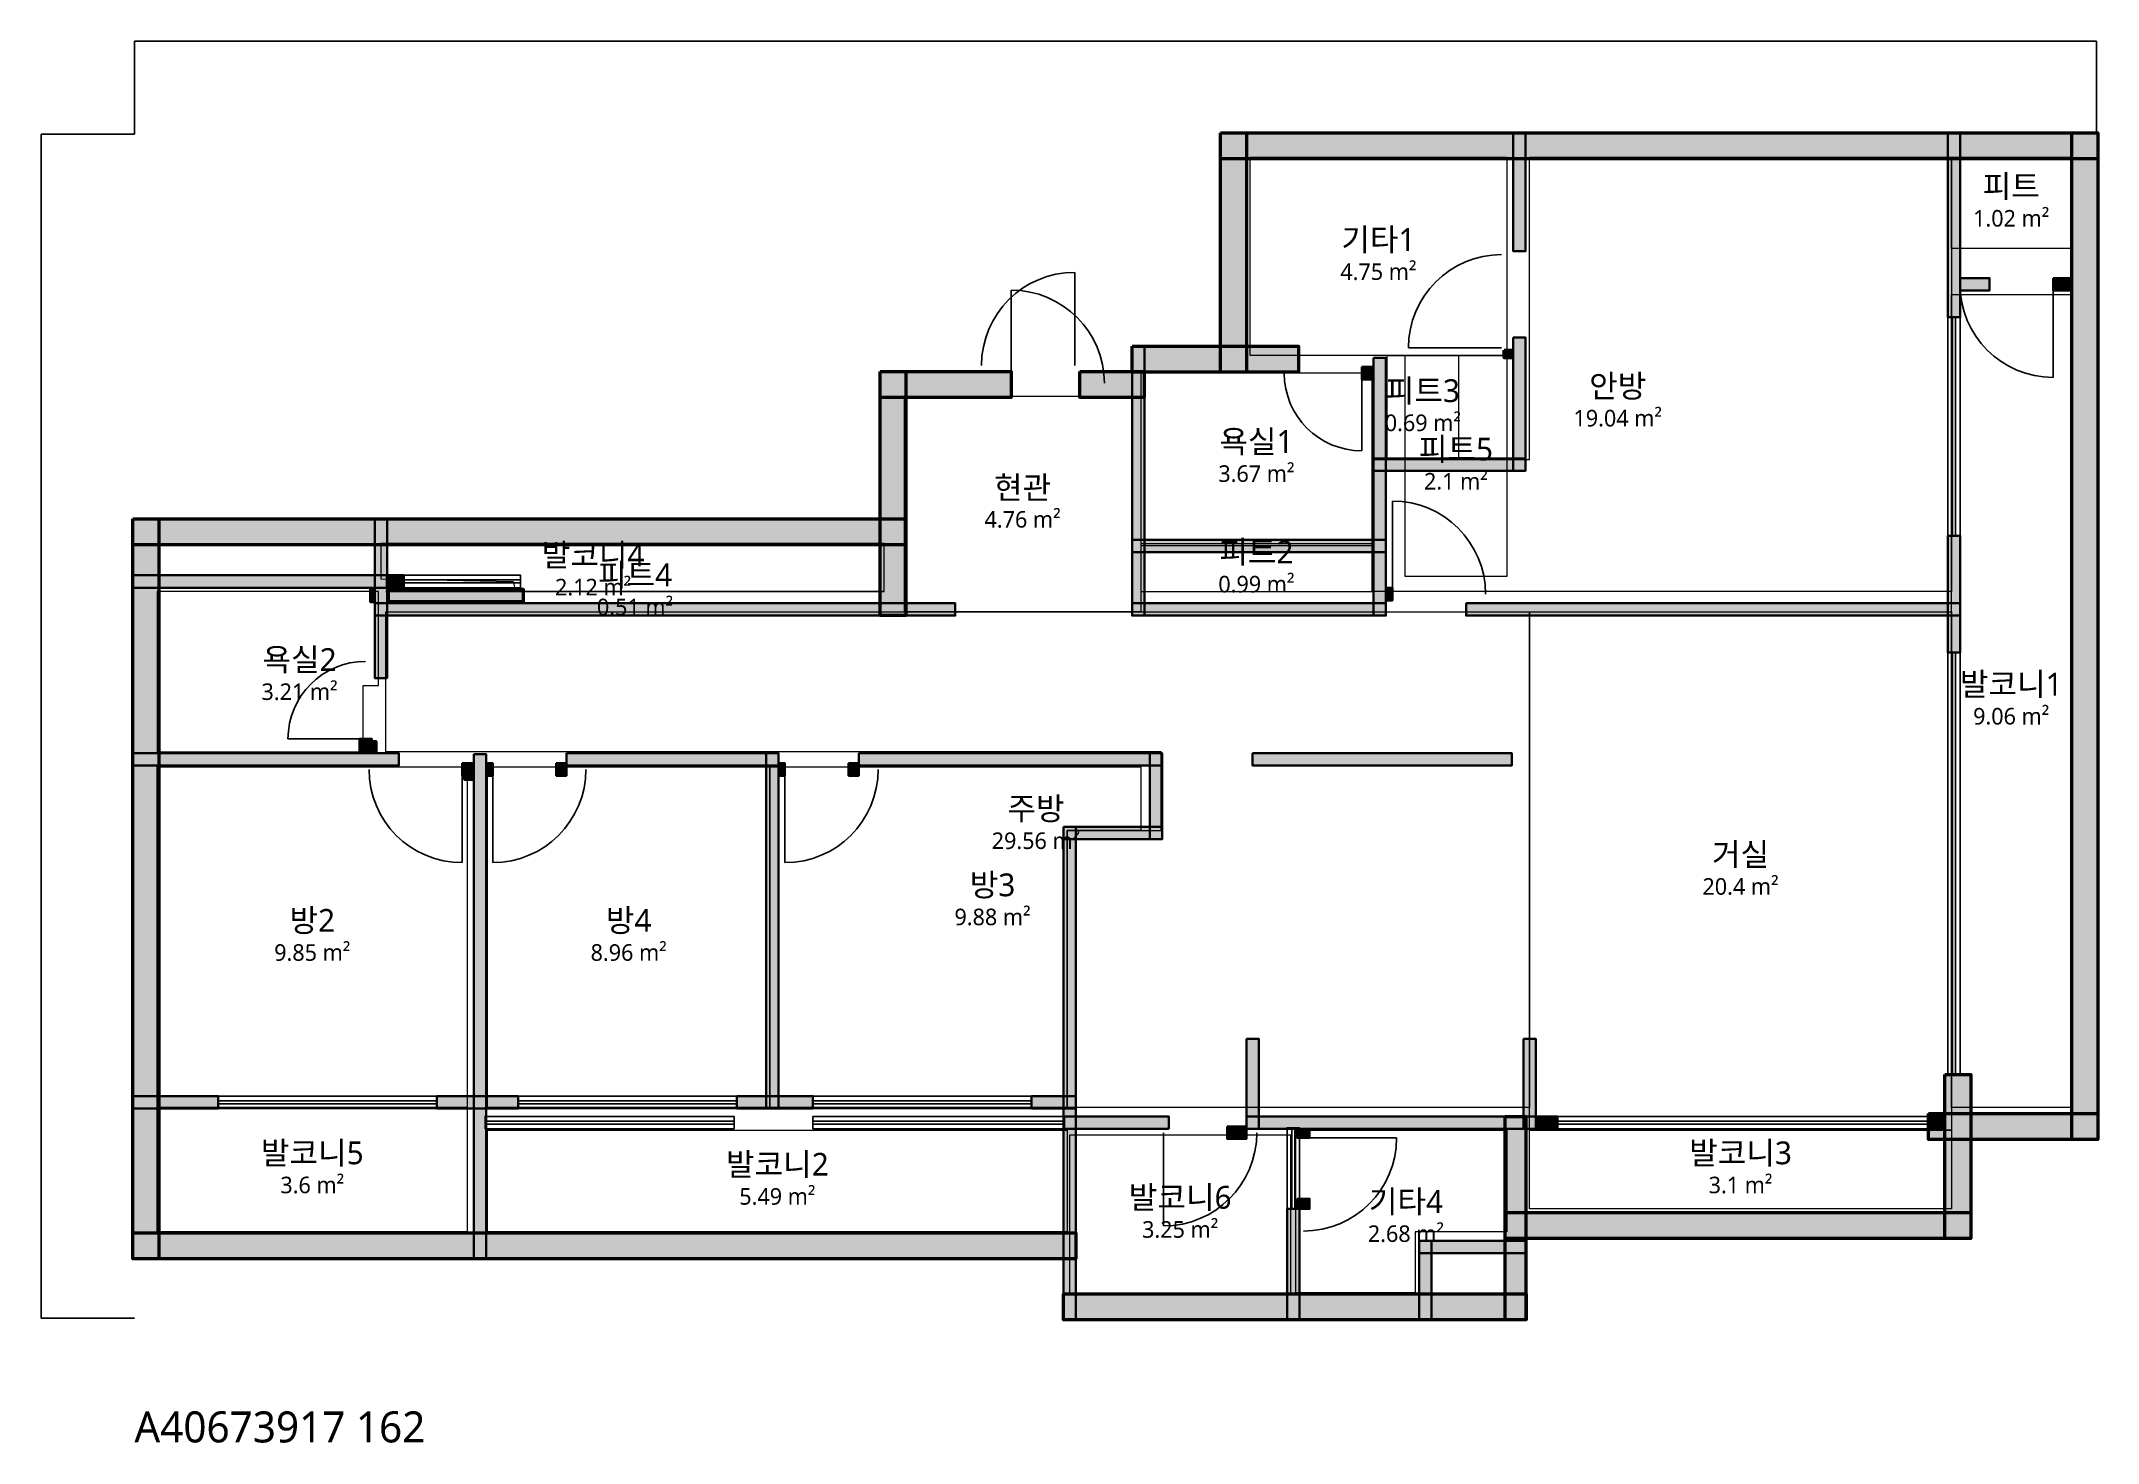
# Model space of a CAD drawing. Header units: millimetres. Extents: x -900 to 18961, y -1204 to 12337.
import ezdxf

# ---------------------------------------------------------------- set-up
doc = ezdxf.new("R2010")
doc.units = ezdxf.units.MM
for name, color, linetype, lineweight in [('A-ANNO-DIMS', 3, 'Continuous', 13), ('A-AREA', 9, 'Continuous', 13), ('A-AREA-IDEN', 7, 'Continuous', 18), ('A-DOOR', 4, 'Continuous', 25), ('A-GLAZ', 5, 'Continuous', 25), ('A-WALL-EXTR', 7, 'Continuous', 50), ('A-WALL-PATT', 8, 'Continuous', 9), ('A-WALL-PRTN', 8, 'Continuous', 35), ('A-WALL-STRC', 7, 'Continuous', 50)]:
    doc.layers.add(name, color=color, linetype=linetype, lineweight=lineweight)
doc.styles.add('OpenSansCondensed-Light', font='OpenSansCondensed-Light.ttf')
doc.styles.get("Standard").update_dxf_attribs({"font": 'malgun.ttf'})
doc.dimstyles.new('EZDXF', dxfattribs={"dimtxt": 0.25, "dimasz": 0.175, "dimexe": 0.375, "dimexo": 0.125, "dimgap": 0.1, "dimtad": 1, "dimlfac": 100, "dimzin": 12, "dimdsep": 46, "dimtxsty": 'OpenSansCondensed-Light', "dimblk": 'ARCHTICK', "dimcen": 2.5, "dimazin": 3, "dimtfac": 0.5, "dimtmove": 2, "dimatfit": 3})

# ---------------------------------------------------------------- blocks, each defined once
blk = doc.blocks.new('JJ-DOOR-SWING')
blk.add_line((0, 0), (0, 1000))
blk.add_arc((0, 0), 1000, 0, 90)
blk = doc.blocks.new('JJ-WIN-DOUBLE')
for p, q in [((0, 120), (1000, 120)), ((0, -120), (1000, -120))]:
    blk.add_line(p, q)
blk.add_lwpolyline([(0, -500), (1000, -500), (1000, 500), (0, 500)], close=True)
blk = doc.blocks.new('_ARCHTICK')
at = {"color": 0, "linetype": 'BYBLOCK', "const_width": 0.15}
blk.add_lwpolyline([(-0.5, -0.5), (0.5, 0.5)], dxfattribs=at)

msp = doc.modelspace()

# ---------------------------------------------------------------- hatches: boundary and pattern name
at = {"layer": 'A-WALL-PATT'}
h = msp.add_hatch(color=8, dxfattribs=at)
h.dxf.hatch_style = 1
h.paths.add_polyline_path([(10489.3, 11451.2), (18961.3, 11451.2), (18961.3, 11201.2), (10489.3, 11201.2)])
h = msp.add_hatch(color=8, dxfattribs=at)
h.dxf.hatch_style = 1
h.paths.add_polyline_path([(10489.5, 11451.4), (10739.5, 11451.4), (10739.5, 9139.5), (10489.5, 9139.5)])
h = msp.add_hatch(color=8, dxfattribs=at)
h.dxf.hatch_style = 1
h.paths.add_polyline_path([(13315.5, 11451.4), (13435.5, 11451.4), (13435.5, 10307.7), (13315.5, 10307.7)])
h = msp.add_hatch(color=8, dxfattribs=at)
h.dxf.hatch_style = 1
h.paths.add_polyline_path([(17512.2, 11451.4), (17632.2, 11451.4), (17632.2, 9669.6), (17512.2, 9669.6)])
h = msp.add_hatch(color=8, dxfattribs=at)
h.dxf.hatch_style = 1
h.paths.add_polyline_path([(18711.1, 11451.4), (18961.1, 11451.4), (18961.1, 1727.8), (18711.1, 1727.8)])
h = msp.add_hatch(color=8, dxfattribs=at)
h.dxf.hatch_style = 1
h.paths.add_polyline_path([(17631.1, 10048.7), (17915.8, 10048.7), (17915.8, 9928.7), (17631.1, 9928.7)])
h = msp.add_hatch(color=8, dxfattribs=at)
h.dxf.hatch_style = 1
h.paths.add_polyline_path([(18529.3, 10048.7), (18710.9, 10048.7), (18710.9, 9928.7), (18529.3, 9928.7)])
h = msp.add_hatch(color=8, dxfattribs=at)
h.dxf.hatch_style = 1
h.paths.add_polyline_path([(9634.1, 9389.8), (9754.1, 9389.8), (9754.1, 6788.4), (9634.1, 6788.4)])
h = msp.add_hatch(color=8, dxfattribs=at)
h.dxf.hatch_style = 1
h.paths.add_polyline_path([(9635.2, 9389.7), (11240.3, 9389.7), (11240.3, 9139.7), (9635.2, 9139.7)])
h = msp.add_hatch(color=8, dxfattribs=at)
h.dxf.hatch_style = 1
h.paths.add_polyline_path([(13228.2, 9350.6), (13301.8, 9350.6), (13301.8, 9276.9), (13228.2, 9276.9)])
h = msp.add_hatch(color=8, dxfattribs=at)
h.dxf.hatch_style = 1
h.paths.add_polyline_path([(13315.5, 9473.3), (13435.5, 9473.3), (13435.5, 8187.3), (13315.5, 8187.3)])
h = msp.add_hatch(color=8, dxfattribs=at)
h.dxf.hatch_style = 1
h.paths.add_polyline_path([(7200.7, 9144.2), (8467, 9144.2), (8467, 8894.2), (7200.7, 8894.2)])
h = msp.add_hatch(color=8, dxfattribs=at)
h.dxf.hatch_style = 1
h.paths.add_polyline_path([(7200.8, 9144.4), (7450.8, 9144.4), (7450.8, 6788.4), (7200.8, 6788.4)])
h = msp.add_hatch(color=8, dxfattribs=at)
h.dxf.hatch_style = 1
h.paths.add_polyline_path([(9129.7, 9144.2), (9753, 9144.2), (9753, 8894.2), (9129.7, 8894.2)])
h = msp.add_hatch(color=8, dxfattribs=at)
h.dxf.hatch_style = 1
h.paths.add_polyline_path([(11853.9, 9189.7), (11966.7, 9189.7), (11966.7, 9069.7), (11853.9, 9069.7)])
h = msp.add_hatch(color=8, dxfattribs=at)
h.dxf.hatch_style = 1
h.paths.add_polyline_path([(11965.6, 9276.9), (12085.6, 9276.9), (12085.6, 6788.4), (11965.6, 6788.4)])
h = msp.add_hatch(color=8, dxfattribs=at)
h.dxf.hatch_style = 1
h.paths.add_polyline_path([(11966.7, 8306.2), (13434.4, 8306.2), (13434.4, 8186.2), (11966.7, 8186.2)])
h = msp.add_hatch(color=8, dxfattribs=at)
h.dxf.hatch_style = 1
h.paths.add_polyline_path([(-14.7, 7720.8), (7451, 7720.8), (7451, 7470.8), (-14.7, 7470.8)])
h = msp.add_hatch(color=8, dxfattribs=at)
h.dxf.hatch_style = 1
h.paths.add_polyline_path([(-14.6, 7721), (235.4, 7721), (235.4, 574.3), (-14.6, 574.3)])
h = msp.add_hatch(color=8, dxfattribs=at)
h.dxf.hatch_style = 1
h.paths.add_polyline_path([(2320.6, 7721), (2440.6, 7721), (2440.6, 6184.6), (2320.6, 6184.6)])
h = msp.add_hatch(color=8, dxfattribs=at)
h.dxf.hatch_style = 1
h.paths.add_polyline_path([(17512.2, 7559), (17632.2, 7559), (17632.2, 6430), (17512.2, 6430)])
h = msp.add_hatch(color=8, dxfattribs=at)
h.dxf.hatch_style = 1
h.paths.add_polyline_path([(9635.2, 7520.8), (12084.5, 7520.8), (12084.5, 7400.8), (9635.2, 7400.8)])
h = msp.add_hatch(color=8, dxfattribs=at)
h.dxf.hatch_style = 1
h.paths.add_polyline_path([(-14.7, 7177.2), (2439.5, 7177.2), (2439.5, 7057.2), (-14.7, 7057.2)])
h = msp.add_hatch(color=8, dxfattribs=at)
h.dxf.hatch_style = 1
h.paths.add_polyline_path([(2439.5, 7177.2), (2601.5, 7177.2), (2601.5, 7057.2), (2439.5, 7057.2)])
h = msp.add_hatch(color=8, dxfattribs=at)
h.dxf.hatch_style = 1
h.paths.add_polyline_path([(2282.4, 7043.6), (2307, 7043.6), (2307, 6920.9), (2282.4, 6920.9)])
h = msp.add_hatch(color=8, dxfattribs=at)
h.dxf.hatch_style = 1
h.paths.add_polyline_path([(2454.2, 7043.6), (3754.9, 7043.6), (3754.9, 6920.9), (2454.2, 6920.9)])
h = msp.add_hatch(color=8, dxfattribs=at)
h.dxf.hatch_style = 1
h.paths.add_polyline_path([(12084.5, 7054.5), (12148.4, 7054.5), (12148.4, 6934.5), (12084.5, 6934.5)])
h = msp.add_hatch(color=8, dxfattribs=at)
h.dxf.hatch_style = 1
h.paths.add_polyline_path([(2321.7, 6907.3), (7927.1, 6907.3), (7927.1, 6787.3), (2321.7, 6787.3)])
h = msp.add_hatch(color=8, dxfattribs=at)
h.dxf.hatch_style = 1
h.paths.add_polyline_path([(9635.2, 6907.3), (12084.5, 6907.3), (12084.5, 6787.3), (9635.2, 6787.3)])
h = msp.add_hatch(color=8, dxfattribs=at)
h.dxf.hatch_style = 1
h.paths.add_polyline_path([(12860.1, 6907.3), (17631.1, 6907.3), (17631.1, 6787.3), (12860.1, 6787.3)])
h = msp.add_hatch(color=8, dxfattribs=at)
h.dxf.hatch_style = 1
h.paths.add_polyline_path([(2173.3, 5595.6), (2293.3, 5595.6), (2293.3, 5458.2), (2173.3, 5458.2)])
h = msp.add_hatch(color=8, dxfattribs=at)
h.dxf.hatch_style = 1
h.paths.add_polyline_path([(2307, 5571.1), (2331.5, 5571.1), (2331.5, 5472.9), (2307, 5472.9)])
h = msp.add_hatch(color=8, dxfattribs=at)
h.dxf.hatch_style = 1
h.paths.add_polyline_path([(-14.7, 5459.3), (2552.4, 5459.3), (2552.4, 5339.3), (-14.7, 5339.3)])
h = msp.add_hatch(color=8, dxfattribs=at)
h.dxf.hatch_style = 1
h.paths.add_polyline_path([(3277.7, 5448.4), (3397.7, 5448.4), (3397.7, 574.3), (3277.7, 574.3)])
h = msp.add_hatch(color=8, dxfattribs=at)
h.dxf.hatch_style = 1
h.paths.add_polyline_path([(4172.2, 5459.3), (6219, 5459.3), (6219, 5339.3), (4172.2, 5339.3)])
h = msp.add_hatch(color=8, dxfattribs=at)
h.dxf.hatch_style = 1
h.paths.add_polyline_path([(6100.1, 5458.2), (6220.1, 5458.2), (6220.1, 2027.2), (6100.1, 2027.2)])
h = msp.add_hatch(color=8, dxfattribs=at)
h.dxf.hatch_style = 1
h.paths.add_polyline_path([(6994.5, 5459.3), (9924.8, 5459.3), (9924.8, 5339.3), (6994.5, 5339.3)])
h = msp.add_hatch(color=8, dxfattribs=at)
h.dxf.hatch_style = 1
h.paths.add_polyline_path([(9805.9, 5458.2), (9925.9, 5458.2), (9925.9, 4628.6), (9805.9, 4628.6)])
h = msp.add_hatch(color=8, dxfattribs=at)
h.dxf.hatch_style = 1
h.paths.add_polyline_path([(10798.5, 5459.3), (13301.8, 5459.3), (13301.8, 5339.3), (10798.5, 5339.3)])
h = msp.add_hatch(color=8, dxfattribs=at)
h.dxf.hatch_style = 1
h.paths.add_polyline_path([(3165.9, 5361.1), (3278.8, 5361.1), (3278.8, 5241.1), (3165.9, 5241.1)])
h = msp.add_hatch(color=8, dxfattribs=at)
h.dxf.hatch_style = 1
h.paths.add_polyline_path([(3190.5, 5227.5), (3264.1, 5227.5), (3264.1, 5202.9), (3190.5, 5202.9)])
h = msp.add_hatch(color=8, dxfattribs=at)
h.dxf.hatch_style = 1
h.paths.add_polyline_path([(3396.6, 5361.1), (3460.4, 5361.1), (3460.4, 5241.1), (3396.6, 5241.1)])
h = msp.add_hatch(color=8, dxfattribs=at)
h.dxf.hatch_style = 1
h.paths.add_polyline_path([(4074, 5361.1), (4172.2, 5361.1), (4172.2, 5241.1), (4074, 5241.1)])
h = msp.add_hatch(color=8, dxfattribs=at)
h.dxf.hatch_style = 1
h.paths.add_polyline_path([(6219, 5361.1), (6282.8, 5361.1), (6282.8, 5241.1), (6219, 5241.1)])
h = msp.add_hatch(color=8, dxfattribs=at)
h.dxf.hatch_style = 1
h.paths.add_polyline_path([(6896.3, 5361.1), (6994.5, 5361.1), (6994.5, 5241.1), (6896.3, 5241.1)])
h = msp.add_hatch(color=8, dxfattribs=at)
h.dxf.hatch_style = 1
h.paths.add_polyline_path([(8971.5, 4746.4), (9091.5, 4746.4), (9091.5, -14.7), (8971.5, -14.7)])
h = msp.add_hatch(color=8, dxfattribs=at)
h.dxf.hatch_style = 1
h.paths.add_polyline_path([(8972.6, 4747.5), (9924.8, 4747.5), (9924.8, 4627.5), (8972.6, 4627.5)])
h = msp.add_hatch(color=8, dxfattribs=at)
h.dxf.hatch_style = 1
h.paths.add_polyline_path([(10738.5, 2699.6), (10858.5, 2699.6), (10858.5, 1830.8), (10738.5, 1830.8)])
h = msp.add_hatch(color=8, dxfattribs=at)
h.dxf.hatch_style = 1
h.paths.add_polyline_path([(13413.6, 2699.6), (13533.6, 2699.6), (13533.6, 1830.8), (13413.6, 1830.8)])
h = msp.add_hatch(color=8, dxfattribs=at)
h.dxf.hatch_style = 1
h.paths.add_polyline_path([(17484, 2356), (17734, 2356), (17734, 770.6), (17484, 770.6)])
h = msp.add_hatch(color=8, dxfattribs=at)
h.dxf.hatch_style = 1
h.paths.add_polyline_path([(-14.7, 2146.1), (809.9, 2146.1), (809.9, 2026.1), (-14.7, 2026.1)])
h = msp.add_hatch(color=8, dxfattribs=at)
h.dxf.hatch_style = 1
h.paths.add_polyline_path([(2920.5, 2146.1), (3705.9, 2146.1), (3705.9, 2026.1), (2920.5, 2026.1)])
h = msp.add_hatch(color=8, dxfattribs=at)
h.dxf.hatch_style = 1
h.paths.add_polyline_path([(3396.6, 2146.1), (3705.9, 2146.1), (3705.9, 2026.1), (3396.6, 2026.1)])
h = msp.add_hatch(color=8, dxfattribs=at)
h.dxf.hatch_style = 1
h.paths.add_polyline_path([(5816.5, 2146.1), (6552.8, 2146.1), (6552.8, 2026.1), (5816.5, 2026.1)])
h = msp.add_hatch(color=8, dxfattribs=at)
h.dxf.hatch_style = 1
h.paths.add_polyline_path([(5816.5, 2146.1), (6101.2, 2146.1), (6101.2, 2026.1), (5816.5, 2026.1)])
h = msp.add_hatch(color=8, dxfattribs=at)
h.dxf.hatch_style = 1
h.paths.add_polyline_path([(6219, 2146.1), (6552.8, 2146.1), (6552.8, 2026.1), (6219, 2026.1)])
h = msp.add_hatch(color=8, dxfattribs=at)
h.dxf.hatch_style = 1
h.paths.add_polyline_path([(8663.4, 2146.1), (9090.4, 2146.1), (9090.4, 2026.1), (8663.4, 2026.1)])
h = msp.add_hatch(color=8, dxfattribs=at)
h.dxf.hatch_style = 1
h.paths.add_polyline_path([(8663.4, 2146.1), (8972.6, 2146.1), (8972.6, 2026.1), (8663.4, 2026.1)])
h = msp.add_hatch(color=8, dxfattribs=at)
h.dxf.hatch_style = 1
h.paths.add_polyline_path([(8972.6, 1949.7), (9988.7, 1949.7), (9988.7, 1829.7), (8972.6, 1829.7)])
h = msp.add_hatch(color=8, dxfattribs=at)
h.dxf.hatch_style = 1
h.paths.add_polyline_path([(10553.1, 1851.6), (10739.6, 1851.6), (10739.6, 1731.6), (10553.1, 1731.6)])
h = msp.add_hatch(color=8, dxfattribs=at)
h.dxf.hatch_style = 1
h.paths.add_polyline_path([(10739.6, 1949.7), (13743.6, 1949.7), (13743.6, 1829.7), (10739.6, 1829.7)])
h = msp.add_hatch(color=8, dxfattribs=at)
h.dxf.hatch_style = 1
h.paths.add_polyline_path([(11229.4, 1830.8), (11349.4, 1830.8), (11349.4, 1742.5), (11229.4, 1742.5)])
h = msp.add_hatch(color=8, dxfattribs=at)
h.dxf.hatch_style = 1
h.paths.add_polyline_path([(13238.7, 1948.6), (13438.7, 1948.6), (13438.7, -14.7), (13238.7, -14.7)])
h = msp.add_hatch(color=8, dxfattribs=at)
h.dxf.hatch_style = 1
h.paths.add_polyline_path([(13532.5, 1949.7), (13743.6, 1949.7), (13743.6, 1829.7), (13532.5, 1829.7)])
h = msp.add_hatch(color=8, dxfattribs=at)
h.dxf.hatch_style = 1
h.paths.add_polyline_path([(17326.8, 1977.9), (18961.3, 1977.9), (18961.3, 1727.9), (17326.8, 1727.9)])
h = msp.add_hatch(color=8, dxfattribs=at)
h.dxf.hatch_style = 1
h.paths.add_polyline_path([(17326.8, 1949.7), (17483.8, 1949.7), (17483.8, 1829.7), (17326.8, 1829.7)])
h = msp.add_hatch(color=8, dxfattribs=at)
h.dxf.hatch_style = 1
h.paths.add_polyline_path([(11131.2, 1055.3), (11251.2, 1055.3), (11251.2, -14.7), (11131.2, -14.7)])
h = msp.add_hatch(color=8, dxfattribs=at)
h.dxf.hatch_style = 1
h.paths.add_polyline_path([(11229.4, 1153.5), (11349.4, 1153.5), (11349.4, 1055.3), (11229.4, 1055.3)])
h = msp.add_hatch(color=8, dxfattribs=at)
h.dxf.hatch_style = 1
h.paths.add_polyline_path([(13238, 1020.8), (17734.2, 1020.8), (17734.2, 770.8), (13238, 770.8)])
h = msp.add_hatch(color=8, dxfattribs=at)
h.dxf.hatch_style = 1
h.paths.add_polyline_path([(-14.7, 824.5), (9090.4, 824.5), (9090.4, 574.5), (-14.7, 574.5)])
h = msp.add_hatch(color=8, dxfattribs=at)
h.dxf.hatch_style = 1
h.paths.add_polyline_path([(12407.4, 746.1), (12527.4, 746.1), (12527.4, -14.7), (12407.4, -14.7)])
h = msp.add_hatch(color=8, dxfattribs=at)
h.dxf.hatch_style = 1
h.paths.add_polyline_path([(12408.5, 747.2), (13439.3, 747.2), (13439.3, 627.2), (12408.5, 627.2)])
h = msp.add_hatch(color=8, dxfattribs=at)
h.dxf.hatch_style = 1
h.paths.add_polyline_path([(8972.6, 235.4), (13439.3, 235.4), (13439.3, -14.6), (8972.6, -14.6)])

# ---------------------------------------------------------------- linework, layer by layer
at = {"layer": 'A-AREA'}
for points in [[(13252.8, 9301.5), (10774, 9301.5), (10774, 11215.8), (13252.8, 11215.8)], [(17547.6, 7019.1), (11952, 7019.1), (11952, 8295.2), (13473.6, 8295.2), (13473.6, 11215.8), (17547.6, 11215.8)], [(17547.6, 10332.2), (17547.6, 11215.8), (18701.1, 11215.8), (18701.1, 10332.2)], [(17547.6, 2037), (17547.6, 9890.5), (18701.1, 9890.5), (18701.1, 2037)], [(12099.3, 8295.2), (12099.3, 9301.5), (12786.5, 9301.5), (12786.5, 8295.2)], [(12271.1, 9301.5), (13252.8, 9301.5), (13252.8, 7166.3), (12271.1, 7166.3)], [(9718.7, 7485.4), (11952, 7485.4), (11952, 9129.7), (9718.7, 9129.7)], [(7436.3, 6822.7), (7436.3, 8908.8), (9718.7, 8908.8), (9718.7, 6822.7)], [(2380.6, 7485.4), (2380.6, 7141.8), (3656.8, 7117.2), (3681.3, 7019.1), (7239.9, 7019.1), (7239.9, 7485.4)], [(9718.7, 7460.8), (9718.7, 7019.1), (11952, 7019.1), (11952, 7460.8)], [(220.9, 7019.1), (220.9, 5472.9), (2208.8, 5472.9), (2208.8, 6111), (2356, 6111), (2356, 7019.1)], [(7239.9, 7019.1), (7239.9, 7019.1), (2429.7, 7019.1), (2429.7, 7019.1)], [(13473.6, 2037), (9007, 2037), (9007, 4712.1), (9915, 4712.1), (9915, 5472.9), (2429.7, 5472.9), (2429.7, 6822.7), (13473.6, 6822.7)], [(17547.6, 1816.1), (13473.6, 1816.1), (13473.6, 6822.7), (17547.6, 6822.7)], [(3215, 2037), (220.9, 2037), (220.9, 5325.6), (3215, 5325.6)], [(6135.5, 2037), (3411.4, 2037), (3411.4, 5325.6), (6135.5, 5325.6)], [(9718.7, 5325.6), (9718.7, 4712.1), (9007, 4712.1), (9007, 2037), (6135.5, 2037), (6135.5, 5325.6)], [(220.9, 834.4), (220.9, 2037), (3215, 2037), (3215, 834.4)], [(3411.4, 834.4), (3411.4, 1816.1), (9007, 1816.1), (9007, 834.4)], [(12369.2, 834.4), (12369.2, 245.4), (11215.8, 245.4), (11215.8, 1816.1), (13252.8, 1816.1), (13252.8, 834.4)], [(17547.6, 1055.3), (13473.6, 1055.3), (13473.6, 1816.1), (17547.6, 1816.1)], [(9031.5, 245.4), (11166.7, 245.4), (11166.7, 1767), (9031.5, 1767)]]:
    msp.add_lwpolyline(points, close=True, dxfattribs=at)
at = {"layer": 'A-WALL-EXTR'}
for points in [[(10489.3, 11451.2), (18961.3, 11451.2), (18961.3, 11201.2), (10489.3, 11201.2)], [(10489.5, 11451.4), (10739.5, 11451.4), (10739.5, 9139.5), (10489.5, 9139.5)], [(18711.1, 11451.4), (18961.1, 11451.4), (18961.1, 1727.8), (18711.1, 1727.8)], [(9635.2, 9389.7), (11240.3, 9389.7), (11240.3, 9139.7), (9635.2, 9139.7)], [(13228.2, 9350.6), (13301.8, 9350.6), (13301.8, 9276.9), (13228.2, 9276.9)], [(7200.7, 9144.2), (8467, 9144.2), (8467, 8894.2), (7200.7, 8894.2)], [(7200.8, 9144.4), (7450.8, 9144.4), (7450.8, 6788.4), (7200.8, 6788.4)], [(9129.7, 9144.2), (9753, 9144.2), (9753, 8894.2), (9129.7, 8894.2)], [(-14.7, 7720.8), (7451, 7720.8), (7451, 7470.8), (-14.7, 7470.8)], [(-14.6, 7721), (235.4, 7721), (235.4, 574.3), (-14.6, 574.3)], [(2282.4, 7043.6), (2307, 7043.6), (2307, 6920.9), (2282.4, 6920.9)], [(2454.2, 7043.6), (3754.9, 7043.6), (3754.9, 6920.9), (2454.2, 6920.9)], [(2307, 5571.1), (2331.5, 5571.1), (2331.5, 5472.9), (2307, 5472.9)], [(3190.5, 5227.5), (3264.1, 5227.5), (3264.1, 5202.9), (3190.5, 5202.9)], [(17484, 2356), (17734, 2356), (17734, 770.6), (17484, 770.6)], [(17326.8, 1977.9), (18961.3, 1977.9), (18961.3, 1727.9), (17326.8, 1727.9)], [(13238, 1020.8), (17734.2, 1020.8), (17734.2, 770.8), (13238, 770.8)], [(-14.7, 824.5), (9090.4, 824.5), (9090.4, 574.5), (-14.7, 574.5)], [(8972.6, 235.4), (13439.3, 235.4), (13439.3, -14.6), (8972.6, -14.6)]]:
    msp.add_lwpolyline(points, close=True, dxfattribs=at)
at = {"layer": 'A-WALL-PRTN'}
for points in [[(13315.5, 11451.4), (13435.5, 11451.4), (13435.5, 10307.7), (13315.5, 10307.7)], [(17512.2, 11451.4), (17632.2, 11451.4), (17632.2, 9669.6), (17512.2, 9669.6)], [(17631.1, 10048.7), (17915.8, 10048.7), (17915.8, 9928.7), (17631.1, 9928.7)], [(18529.3, 10048.7), (18710.9, 10048.7), (18710.9, 9928.7), (18529.3, 9928.7)], [(9634.1, 9389.8), (9754.1, 9389.8), (9754.1, 6788.4), (9634.1, 6788.4)], [(13315.5, 9473.3), (13435.5, 9473.3), (13435.5, 8187.3), (13315.5, 8187.3)], [(11853.9, 9189.7), (11966.7, 9189.7), (11966.7, 9069.7), (11853.9, 9069.7)], [(11965.6, 9276.9), (12085.6, 9276.9), (12085.6, 6788.4), (11965.6, 6788.4)], [(11966.7, 8306.2), (13434.4, 8306.2), (13434.4, 8186.2), (11966.7, 8186.2)], [(2320.6, 7721), (2440.6, 7721), (2440.6, 6184.6), (2320.6, 6184.6)], [(17512.2, 7559), (17632.2, 7559), (17632.2, 6430), (17512.2, 6430)], [(9635.2, 7520.8), (12084.5, 7520.8), (12084.5, 7400.8), (9635.2, 7400.8)], [(-14.7, 7177.2), (2439.5, 7177.2), (2439.5, 7057.2), (-14.7, 7057.2)], [(2439.5, 7177.2), (2601.5, 7177.2), (2601.5, 7057.2), (2439.5, 7057.2)], [(12084.5, 7054.5), (12148.4, 7054.5), (12148.4, 6934.5), (12084.5, 6934.5)], [(2321.7, 6907.3), (7927.1, 6907.3), (7927.1, 6787.3), (2321.7, 6787.3)], [(9635.2, 6907.3), (12084.5, 6907.3), (12084.5, 6787.3), (9635.2, 6787.3)], [(12860.1, 6907.3), (17631.1, 6907.3), (17631.1, 6787.3), (12860.1, 6787.3)], [(2173.3, 5595.6), (2293.3, 5595.6), (2293.3, 5458.2), (2173.3, 5458.2)], [(-14.7, 5459.3), (2552.4, 5459.3), (2552.4, 5339.3), (-14.7, 5339.3)], [(3277.7, 5448.4), (3397.7, 5448.4), (3397.7, 574.3), (3277.7, 574.3)], [(4172.2, 5459.3), (6219, 5459.3), (6219, 5339.3), (4172.2, 5339.3)], [(6100.1, 5458.2), (6220.1, 5458.2), (6220.1, 2027.2), (6100.1, 2027.2)], [(6994.5, 5459.3), (9924.8, 5459.3), (9924.8, 5339.3), (6994.5, 5339.3)], [(9805.9, 5458.2), (9925.9, 5458.2), (9925.9, 4628.6), (9805.9, 4628.6)], [(10798.5, 5459.3), (13301.8, 5459.3), (13301.8, 5339.3), (10798.5, 5339.3)], [(3165.9, 5361.1), (3278.8, 5361.1), (3278.8, 5241.1), (3165.9, 5241.1)], [(3396.6, 5361.1), (3460.4, 5361.1), (3460.4, 5241.1), (3396.6, 5241.1)], [(4074, 5361.1), (4172.2, 5361.1), (4172.2, 5241.1), (4074, 5241.1)], [(6219, 5361.1), (6282.8, 5361.1), (6282.8, 5241.1), (6219, 5241.1)], [(6896.3, 5361.1), (6994.5, 5361.1), (6994.5, 5241.1), (6896.3, 5241.1)], [(8971.5, 4746.4), (9091.5, 4746.4), (9091.5, -14.7), (8971.5, -14.7)], [(8972.6, 4747.5), (9924.8, 4747.5), (9924.8, 4627.5), (8972.6, 4627.5)], [(10738.5, 2699.6), (10858.5, 2699.6), (10858.5, 1830.8), (10738.5, 1830.8)], [(13413.6, 2699.6), (13533.6, 2699.6), (13533.6, 1830.8), (13413.6, 1830.8)], [(-14.7, 2146.1), (809.9, 2146.1), (809.9, 2026.1), (-14.7, 2026.1)], [(2920.5, 2146.1), (3705.9, 2146.1), (3705.9, 2026.1), (2920.5, 2026.1)], [(3396.6, 2146.1), (3705.9, 2146.1), (3705.9, 2026.1), (3396.6, 2026.1)], [(5816.5, 2146.1), (6552.8, 2146.1), (6552.8, 2026.1), (5816.5, 2026.1)], [(5816.5, 2146.1), (6101.2, 2146.1), (6101.2, 2026.1), (5816.5, 2026.1)], [(6219, 2146.1), (6552.8, 2146.1), (6552.8, 2026.1), (6219, 2026.1)], [(8663.4, 2146.1), (9090.4, 2146.1), (9090.4, 2026.1), (8663.4, 2026.1)], [(8663.4, 2146.1), (8972.6, 2146.1), (8972.6, 2026.1), (8663.4, 2026.1)], [(8972.6, 1949.7), (9988.7, 1949.7), (9988.7, 1829.7), (8972.6, 1829.7)], [(10553.1, 1851.6), (10739.6, 1851.6), (10739.6, 1731.6), (10553.1, 1731.6)], [(10739.6, 1949.7), (13743.6, 1949.7), (13743.6, 1829.7), (10739.6, 1829.7)], [(11229.4, 1830.8), (11349.4, 1830.8), (11349.4, 1742.5), (11229.4, 1742.5)], [(13532.5, 1949.7), (13743.6, 1949.7), (13743.6, 1829.7), (13532.5, 1829.7)], [(17326.8, 1949.7), (17483.8, 1949.7), (17483.8, 1829.7), (17326.8, 1829.7)], [(11131.2, 1055.3), (11251.2, 1055.3), (11251.2, -14.7), (11131.2, -14.7)], [(11229.4, 1153.5), (11349.4, 1153.5), (11349.4, 1055.3), (11229.4, 1055.3)], [(12407.4, 746.1), (12527.4, 746.1), (12527.4, -14.7), (12407.4, -14.7)], [(12408.5, 747.2), (13439.3, 747.2), (13439.3, 627.2), (12408.5, 627.2)]]:
    msp.add_lwpolyline(points, close=True, dxfattribs=at)
at = {"layer": 'A-WALL-STRC'}
msp.add_lwpolyline([(13238.7, 1948.6), (13438.7, 1948.6), (13438.7, -14.7), (13238.7, -14.7)], close=True, dxfattribs=at)

# ---------------------------------------------------------------- block references
at = {"layer": 'A-DOOR'}
for p, xscale, yscale, rotation in [((13203.7, 9375.1), 0.9, 0.9, 90), ((9080.6, 9203.3), 0.9, -0.9, 180), ((18529.3, 9988.7), 0.9, 0.9, 180), ((11853.9, 9129.7), 0.75, 0.75, 180), ((2233.3, 5595.6), 0.75, 0.75, 90), ((3165.9, 5301.1), 0.9, 0.9, 180), ((11289.4, 1742.5), 0.9, 0.9, -90)]:
    msp.add_blockref('JJ-DOOR-SWING', p, dxfattribs=dict(at, xscale=xscale, yscale=yscale, rotation=rotation))
at = {"layer": 'A-DOOR', "xscale": 0.9}
for p, yscale in [((8467, 9031.5), 0.9), ((12148.4, 6994.5), 0.9), ((3460.4, 5301.1), -0.9), ((6282.8, 5301.1), -0.9), ((9939.6, 1791.6), -0.9)]:
    msp.add_blockref('JJ-DOOR-SWING', p, dxfattribs=dict(at, yscale=yscale))
at = {"layer": 'A-GLAZ', "yscale": 0.12, "rotation": 90}
for p, xscale in [((17572.2, 7559), 2.1106000000000003), ((17572.2, 2356), 4.074), ((11191.2, 1055.3), 0.7854000000000001)]:
    msp.add_blockref('JJ-WIN-DOUBLE', p, dxfattribs=dict(at, xscale=xscale))
at = {"layer": 'A-GLAZ', "yscale": 0.12}
for p, xscale in [((2601.5, 7117.2), 1.1289), ((809.9, 2086.1), 2.1106), ((3705.9, 2086.1), 2.1106), ((6552.8, 2086.1), 2.1105999999999994), ((3386.8, 1889.7), 2.4050999999999996), ((6552.8, 1889.7), 2.4295999999999993), ((13743.6, 1889.7), 3.583199999999999)]:
    msp.add_blockref('JJ-WIN-DOUBLE', p, dxfattribs=dict(at, xscale=xscale))

# ---------------------------------------------------------------- texts
at = {"layer": 'A-AREA-IDEN'}
for s, insert, char_height, attachment_point in [('피트', (18124.35, 10924), 220, 5), ('1.02 m²', (18124.35, 10624), 160, 5), ('기타1', (12013.4, 10408.65), 220, 5), ('4.75 m²', (12013.4, 10108.65), 160, 5), ('안방', (14324.4, 8993.36667), 220, 5), ('피트3', (12442.9, 8948.35), 220, 5), ('0.69 m²', (12442.9, 8648.35), 160, 5), ('19.04 m²', (14324.4, 8693.36667), 160, 5), ('욕실1', (10835.35, 8457.55), 220, 5), ('피트5', (12761.95, 8383.9), 220, 5), ('현관', (8577.5, 8015.75), 220, 5), ('3.67 m²', (10835.35, 8157.55), 160, 5), ('2.1 m²', (12761.95, 8083.9), 160, 5), ('4.76 m²', (8577.5, 7715.75), 160, 5), ('발코니4', (4429.85, 7361.33333), 220, 5), ('피트2', (10835.35, 7389.95), 220, 5), ('2.12 m²', (4429.85, 7061.33333), 160, 5), ('피트4', (4834.8, 7169.1), 220, 5), ('0.99 m²', (10835.35, 7089.95), 160, 5), ('0.51 m²', (4834.8, 6869.1), 160, 5), ('욕실2', (1595.23333, 6351), 220, 5), ('3.21 m²', (1595.23333, 6051), 160, 5), ('발코니1', (18124.35, 6113.75), 220, 5), ('9.06 m²', (18124.35, 5813.75), 160, 5), ('주방', (8706.325, 4911.175), 220, 5), ('29.56 m²', (8706.325, 4611.175), 160, 5), ('거실', (15510.6, 4469.4), 220, 5), ('방3', (8287.06667, 4174.9), 220, 5), ('20.4 m²', (15510.6, 4169.4), 160, 5), ('방2', (1717.95, 3831.3), 220, 5), ('방4', (4773.45, 3831.3), 220, 5), ('9.88 m²', (8287.06667, 3874.9), 160, 5), ('9.85 m²', (1717.95, 3531.3), 160, 5), ('8.96 m²', (4773.45, 3531.3), 160, 5), ('발코니5', (1717.95, 1585.7), 220, 5), ('발코니2', (6209.2, 1475.25), 220, 5), ('발코니3', (15510.6, 1585.7), 220, 5), ('3.6 m²', (1717.95, 1285.7), 160, 5), ('3.1 m²', (15510.6, 1285.7), 160, 5), ('5.49 m²', (6209.2, 1175.25), 160, 5), ('발코니6', (10099.1, 1156.2), 220, 5), ('기타4', (12279.26667, 1115.3), 220, 5), ('3.25 m²', (10099.1, 856.2), 160, 5), ('2.68 m²', (12279.26667, 815.3), 160, 5), ('A40673917 162', (0, -900), 300, 1)]:
    msp.add_mtext(s, dxfattribs=dict(at, insert=insert, char_height=char_height, attachment_point=attachment_point))

# ---------------------------------------------------------------- dimensions: what is measured, and where the dimension line sits
at = {"layer": 'A-ANNO-DIMS'}
msp.add_linear_dim(base=(0, 12336.6373343791), p1=(0, 11436.6373343791), p2=(18946.5322363534, 11436.6373343791), dimstyle='EZDXF', dxfattribs=at).render()
msp.add_linear_dim(base=(-900, 0), p1=(0, 0), p2=(0, 11436.63733), angle=90, dimstyle='EZDXF', dxfattribs=at).render()

doc.saveas('drawing.dxf')
